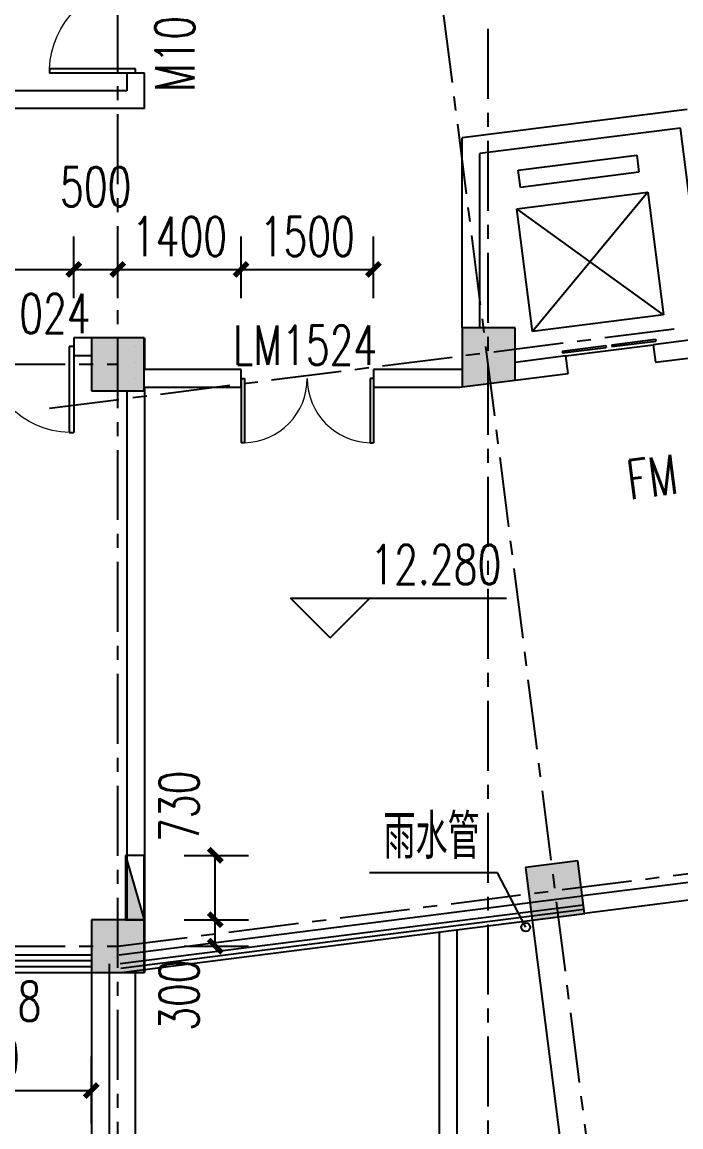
# Model space of a CAD drawing. Header units: millimetres. Extents: x -1048436 to -185795, y -983427 to 400387.
# Drawn here: x -699698 to -692224, y -1667 to 10863 of the extents above; entities that cross this region are included whole.
import ezdxf

# ---------------------------------------------------------------- set-up
doc = ezdxf.new("R2010")
doc.units = ezdxf.units.MM
doc.header["$LTSCALE"] = 500
doc.linetypes.add('一层轴网$0$CENTER', pattern=[50.8, 31.75, -6.35, 6.35, -6.35])
for name, color, linetype in [('COLUMN', 254, 'Continuous'), ('DIM_LEAD', 3, 'Continuous'), ('EVTR', 2, 'Continuous'), ('P-消火栓-VPIPE', 1, 'Continuous'), ('PUB_DIM', 3, 'Continuous'), ('PUB_HATCH', 8, 'Continuous'), ('PUB_TEXT', 7, 'Continuous'), ('WINDOW', 4, 'Continuous'), ('WINDOW_TEXT', 7, 'Continuous'), ('一层轴网$0$建-轴线', 1, '一层轴网$0$CENTER'), ('建-墙', 254, 'Continuous'), ('建-屋面-排水沟落水口', 175, 'Continuous'), ('建-文字', 4, 'Continuous'), ('建-楼梯-扶手栏杆', 3, 'Continuous'), ('建-符号', 13, 'Continuous'), ('建-符号-门编号', 13, 'Continuous'), ('建-门扇', 32, 'Continuous')]:
    doc.layers.add(name, color=color, linetype=linetype)
doc.styles.add('_TCH_DIM', font='SIMPLEX', dxfattribs={"bigfont": 'GBCBIG'})
doc.styles.add('_TCH_DIM_T3', font='SIMPLEX', dxfattribs={"width": 0.705882, "bigfont": 'GBCBIG'})
doc.styles.add('_TCH_WINDOW', font='SIMPLEX', dxfattribs={"height": 3.5, "bigfont": 'GBCBIG'})
doc.dimstyles.new('_TCH_ARCH&&150', dxfattribs={"dimtxt": 446.25, "dimasz": 150, "dimexe": 375, "dimexo": 450, "dimgap": 150, "dimtad": 1, "dimdec": 0, "dimzin": 0, "dimdsep": 46, "dimtxsty": '_TCH_DIM_T3', "dimblk": 'ARCHTICK', "dimcen": 0.09, "dimclrt": 7, "dimazin": 2, "dimtfac": 1, "dimtdec": 0, "dimtix": 1, "dimtmove": 2, "dimatfit": 3, "dimldrblk": 'ARCHTICK', "dimfxl": 1, "dimtolj": 1, "dimtzin": 0, "dimarcsym": 0})

# ---------------------------------------------------------------- blocks, each defined once
blk = doc.blocks.new('PA-X单栓')
blk.add_line((-161.6, 56.7), (325, 200))
blk.add_lwpolyline([(-161.6, 56.7), (325, 56.7), (325, 200), (-161.6, 200)], close=True)
blk.add_solid([(325, 56.7), (325, 200), (-161.6, 56.7)])
blk = doc.blocks.new('消防栓')
at = {"layer": 'P-消火栓-VPIPE', "linetype": 'ByBlock', "xscale": 1.5, "yscale": 1.5, "zscale": 1.5, "rotation": 270}
blk.add_blockref('PA-X单栓', (-747463, -432860), dxfattribs=at)
blk = doc.blocks.new('gdsfgfdh')
blk.add_blockref('消防栓', (48851, 434030))
blk = doc.blocks.new('A$C1A8E3B15')
at = {"layer": 'DIM_LEAD'}
for p, q in [((59206, -18967), (57756, -18967)), ((59528, -19584), (59206, -18967))]:
    blk.add_line(p, q, dxfattribs=at)
at = {"layer": '建-屋面-排水沟落水口'}
blk.add_circle((59528, -19584), 50, dxfattribs=at)
at = {"layer": 'PUB_TEXT', "style": '_TCH_DIM'}
blk.add_text('雨水管', height=506.4, dxfattribs=at).set_placement((57913, -18810))
blk = doc.blocks.new('A$C2C8523F8')
at = {"layer": '一层轴网$0$建-轴线', "ltscale": 0.05}
for p, q in [((65115, 18116.1), (56955.6, 82276.4)), ((58950, 55616.6), (58950, 82276.4)), ((53975.4, 66077.3), (70938.8, 68234.6)), ((11450, 66576.4), (54751.3, 66576.4)), ((54751.3, 59976.4), (71714.7, 62133.7)), ((11450, 59976.4), (54751.3, 59976.4))]:
    blk.add_line(p, q, dxfattribs=at)
blk.add_lwpolyline([(54750, -2500), (54750, 82276.4)], dxfattribs=at)
blk = doc.blocks.new('_ArchTick')
at = {"color": 0, "linetype": 'ByBlock', "const_width": 0.4}
blk.add_lwpolyline([(-0.5, -0.5), (0.5, 0.5)], dxfattribs=at)
blk = doc.blocks.new('*D1106')
at = {"layer": 'Defpoints', "color": 0, "transparency": 16777216}
for p in [(-698311, 682), (-697506, 682), (-698311, 382)]:
    blk.add_point(p, dxfattribs=at)
at = {"layer": 'PUB_DIM', "color": 0, "lineweight": -2, "transparency": 16777216}
for p, q in [((-697861, 682), (-697131, 682)), ((-697506, 382), (-697506, 682)), ((-697861, 382), (-697131, 382))]:
    blk.add_line(p, q, dxfattribs=at)
at = {"layer": 'PUB_DIM', "color": 0, "lineweight": -2, "transparency": 16777216, "xscale": 150, "yscale": 150, "zscale": 150}
for p, rotation in [((-697506, 682), 90), ((-697506, 382), 270)]:
    blk.add_blockref('_ArchTick', p, dxfattribs=dict(at, rotation=rotation))
at = {"layer": 'PUB_DIM', "color": 7, "transparency": 16777216, "insert": (-697918, -173), "char_height": 446.2, "attachment_point": 5, "rotation": 90, "style": '_TCH_DIM_T3'}
blk.add_mtext('\\A1;300', dxfattribs=at)
blk = doc.blocks.new('*D1107')
at = {"layer": 'Defpoints', "color": 0, "transparency": 16777216}
for p in [(-698311, 1412), (-697506, 1412), (-698311, 682)]:
    blk.add_point(p, dxfattribs=at)
at = {"layer": 'PUB_DIM', "color": 0, "lineweight": -2, "transparency": 16777216}
for p, q in [((-697861, 1412), (-697131, 1412)), ((-697506, 682), (-697506, 1412)), ((-697861, 682), (-697131, 682))]:
    blk.add_line(p, q, dxfattribs=at)
at = {"layer": 'PUB_DIM', "color": 0, "lineweight": -2, "transparency": 16777216, "xscale": 150, "yscale": 150, "zscale": 150}
for p, rotation in [((-697506, 1412), 90), ((-697506, 682), 270)]:
    blk.add_blockref('_ArchTick', p, dxfattribs=dict(at, rotation=rotation))
at = {"layer": 'PUB_DIM', "color": 7, "transparency": 16777216, "insert": (-697918, 1967), "char_height": 446.2, "attachment_point": 5, "rotation": 90, "style": '_TCH_DIM_T3'}
blk.add_mtext('\\A1;730', dxfattribs=at)
blk = doc.blocks.new('*D1151')
at = {"layer": 'Defpoints', "color": 0, "transparency": 16777216}
for p in [(-699113, 8058), (-700113, 7282), (-699113, 7282)]:
    blk.add_point(p, dxfattribs=at)
at = {"layer": 'PUB_DIM', "color": 0, "lineweight": -2, "transparency": 16777216}
for p, q in [((-700113, 7732), (-700113, 8433)), ((-699113, 7732), (-699113, 8433)), ((-700113, 8058), (-699113, 8058))]:
    blk.add_line(p, q, dxfattribs=at)
at = {"layer": 'PUB_DIM', "color": 0, "lineweight": -2, "transparency": 16777216, "xscale": 150, "yscale": 150, "zscale": 150, "rotation": 180}
blk.add_blockref('_ArchTick', (-700113, 8058), dxfattribs=at)
at = {"layer": 'PUB_DIM', "color": 0, "lineweight": -2, "transparency": 16777216, "xscale": 150, "yscale": 150, "zscale": 150}
blk.add_blockref('_ArchTick', (-699113, 8058), dxfattribs=at)
at = {"layer": 'PUB_DIM', "color": 7, "transparency": 16777216, "insert": (-700788, 8470), "char_height": 446.2, "attachment_point": 5, "style": '_TCH_DIM_T3'}
blk.add_mtext('\\A1;1000', dxfattribs=at)
blk = doc.blocks.new('*D1152')
at = {"layer": 'Defpoints', "color": 0, "transparency": 16777216}
for p in [(-698613, 8058), (-699113, 7282), (-698613, 7282)]:
    blk.add_point(p, dxfattribs=at)
at = {"layer": 'PUB_DIM', "color": 0, "lineweight": -2, "transparency": 16777216}
for p, q in [((-699113, 7732), (-699113, 8433)), ((-698613, 7732), (-698613, 8433)), ((-699113, 8058), (-698613, 8058))]:
    blk.add_line(p, q, dxfattribs=at)
at = {"layer": 'PUB_DIM', "color": 0, "lineweight": -2, "transparency": 16777216, "xscale": 150, "yscale": 150, "zscale": 150, "rotation": 180}
blk.add_blockref('_ArchTick', (-699113, 8058), dxfattribs=at)
at = {"layer": 'PUB_DIM', "color": 0, "lineweight": -2, "transparency": 16777216, "xscale": 150, "yscale": 150, "zscale": 150}
blk.add_blockref('_ArchTick', (-698613, 8058), dxfattribs=at)
at = {"layer": 'PUB_DIM', "color": 7, "transparency": 16777216, "insert": (-698863, 8995), "char_height": 446.2, "attachment_point": 5, "style": '_TCH_DIM_T3'}
blk.add_mtext('\\A1;500', dxfattribs=at)
blk = doc.blocks.new('*D1153')
at = {"layer": 'Defpoints', "color": 0, "transparency": 16777216}
for p in [(-697213, 8058), (-698613, 7282), (-697213, 7282)]:
    blk.add_point(p, dxfattribs=at)
at = {"layer": 'PUB_DIM', "color": 0, "lineweight": -2, "transparency": 16777216}
for p, q in [((-698613, 7732), (-698613, 8433)), ((-697213, 7732), (-697213, 8433)), ((-698613, 8058), (-697213, 8058))]:
    blk.add_line(p, q, dxfattribs=at)
at = {"layer": 'PUB_DIM', "color": 0, "lineweight": -2, "transparency": 16777216, "xscale": 150, "yscale": 150, "zscale": 150, "rotation": 180}
blk.add_blockref('_ArchTick', (-698613, 8058), dxfattribs=at)
at = {"layer": 'PUB_DIM', "color": 0, "lineweight": -2, "transparency": 16777216, "xscale": 150, "yscale": 150, "zscale": 150}
blk.add_blockref('_ArchTick', (-697213, 8058), dxfattribs=at)
at = {"layer": 'PUB_DIM', "color": 7, "transparency": 16777216, "insert": (-697913, 8431), "char_height": 446.2, "attachment_point": 5, "style": '_TCH_DIM_T3'}
blk.add_mtext('\\A1;1400', dxfattribs=at)
blk = doc.blocks.new('*D1154')
at = {"layer": 'Defpoints', "color": 0, "transparency": 16777216}
for p in [(-695713, 8058), (-697213, 7282), (-695713, 7282)]:
    blk.add_point(p, dxfattribs=at)
at = {"layer": 'PUB_DIM', "color": 0, "lineweight": -2, "transparency": 16777216}
for p, q in [((-697213, 7732), (-697213, 8433)), ((-695713, 7732), (-695713, 8433)), ((-697213, 8058), (-695713, 8058))]:
    blk.add_line(p, q, dxfattribs=at)
at = {"layer": 'PUB_DIM', "color": 0, "lineweight": -2, "transparency": 16777216, "xscale": 150, "yscale": 150, "zscale": 150, "rotation": 180}
blk.add_blockref('_ArchTick', (-697213, 8058), dxfattribs=at)
at = {"layer": 'PUB_DIM', "color": 0, "lineweight": -2, "transparency": 16777216, "xscale": 150, "yscale": 150, "zscale": 150}
blk.add_blockref('_ArchTick', (-695713, 8058), dxfattribs=at)
at = {"layer": 'PUB_DIM', "color": 7, "transparency": 16777216, "insert": (-696463, 8431), "char_height": 446.2, "attachment_point": 5, "style": '_TCH_DIM_T3'}
blk.add_mtext('\\A1;1500', dxfattribs=at)
blk = doc.blocks.new('*D1203')
at = {"layer": 'Defpoints', "color": 0, "transparency": 16777216}
for p in [(-701613, -419), (-698913, -419), (-698913, -1255)]:
    blk.add_point(p, dxfattribs=at)
at = {"layer": 'PUB_DIM', "color": 0, "lineweight": -2, "transparency": 16777216}
for p, q in [((-701613, -869), (-701613, -1630)), ((-698913, -869), (-698913, -1630)), ((-701613, -1255), (-698913, -1255))]:
    blk.add_line(p, q, dxfattribs=at)
at = {"layer": 'PUB_DIM', "color": 0, "lineweight": -2, "transparency": 16777216, "xscale": 150, "yscale": 150, "zscale": 150, "rotation": 180}
blk.add_blockref('_ArchTick', (-701613, -1255), dxfattribs=at)
at = {"layer": 'PUB_DIM', "color": 0, "lineweight": -2, "transparency": 16777216, "xscale": 150, "yscale": 150, "zscale": 150}
blk.add_blockref('_ArchTick', (-698913, -1255), dxfattribs=at)
at = {"layer": 'PUB_DIM', "color": 7, "transparency": 16777216, "insert": (-700263, -882), "char_height": 446.2, "attachment_point": 5, "style": '_TCH_DIM_T3'}
blk.add_mtext('\\A1;2700', dxfattribs=at)
blk = doc.blocks.new('$DorLib2D$00000002')
for p, q in [((-0.5, 0), (-0.5, 0.4875)), ((-0.475, 0.4875), (-0.5, 0.4875)), ((-0.475, 0), (-0.475, 0.4875)), ((0.475, 0), (0.475, 0.4875)), ((0.475, 0.4875), (0.5, 0.4875)), ((0.5, 0), (0.5, 0.4875)), ((-0.5, 0), (-0.475, 0)), ((0.5, 0), (0.475, 0))]:
    blk.add_line(p, q)
at = {"lineweight": 13}
for centre, start, end in [((-0.4875, 0), 0, 88.53072), ((0.4875, 0), 91.46928, 180)]:
    blk.add_arc(centre, 0.4875, start, end, dxfattribs=at)
blk = doc.blocks.new('$DorLib2D$00000001')
for p, q in [((0.45, 0.975), (0.5, 0.975)), ((0.45, 0), (0.45, 0.975)), ((0.5, 0), (0.5, 0.975)), ((0.5, 0), (0.45, 0))]:
    blk.add_line(p, q)
at = {"lineweight": 13}
blk.add_arc((0.475, 0), 0.975, 91.4693, 180, dxfattribs=at)
blk = doc.blocks.new('$DORLIB2D$00000127')
at = {"color": 0}
for points in [[(-0.533, 0.795), (-0.533, 0.69)], [(-0.033, 0.795), (-0.533, 0.795)], [(-0.033, 0.795), (-0.033, 0.69)], [(0.533, 0.795), (0.033, 0.795)], [(0.033, 0.795), (0.033, 0.69)], [(0.533, 0.795), (0.533, 0.69)], [(-0.033, 0.69), (-0.533, 0.69)], [(0.533, 0.69), (0.033, 0.69)], [(0.5, 0.5), (-0.5, 0.5)]]:
    blk.add_lwpolyline(points, dxfattribs=at)
blk = doc.blocks.new('$TCHSYS$WIN2D')
for p, q in [((-0.5, 0.5), (0.5, 0.5)), ((-0.5, 0.5), (-0.5, -0.5)), ((0.5, 0.5), (0.5, -0.5)), ((0.5, 0.1667), (-0.5, 0.1667)), ((0.5, -0.1667), (-0.5, -0.1667)), ((-0.5, -0.5), (0.5, -0.5))]:
    blk.add_line(p, q)

msp = doc.modelspace()

# ---------------------------------------------------------------- hatches: boundary and pattern name
at = {"layer": 'PUB_HATCH'}
for points in [[(-694705.6, 7395.8), (-694705.6, 6725.8), (-694105.6, 6802.1), (-694105.6, 7395.8)], [(-698912.7, 7282.4), (-698912.7, 6682.4), (-698312.7, 6682.4), (-698312.7, 7282.4)], [(-693988.1, 1272.8), (-693912.4, 677.6), (-693317.2, 753.3), (-693392.9, 1348.5)], [(-698912.7, 682.4), (-698912.7, 82.4), (-698312.7, 82.4), (-698312.7, 682.4)]]:
    msp.add_hatch(color=256, dxfattribs=at).paths.add_polyline_path(points)

# ---------------------------------------------------------------- linework, layer by layer
for p, q in [((-694961.7, -12661.3), (-694962.1, 541.5)), ((-694760.9, -39494), (-694762.1, 568.9)), ((-698911.8, 182.5), (-698911.8, -39493.6)), ((-698711.8, 182.5), (-698711.8, -13138.2))]:
    msp.add_line(p, q)
at = {"linetype": 'Continuous', "ltscale": 10000}
msp.add_lwpolyline([(-693911.1, 677.7), (-692397.2, -11226.4), (-682278.7, -9939.6), (-684549.3, 7916.6)], dxfattribs=at)
at = {"layer": 'COLUMN'}
for p, q in [((-694705.6, 7395.8), (-694705.6, 6725.8)), ((-694105.6, 7395.8), (-694705.6, 7395.8)), ((-694105.6, 6802.1), (-694105.6, 7395.8)), ((-698912.7, 7282.4), (-698912.7, 6682.4)), ((-698312.7, 7282.4), (-698912.7, 7282.4)), ((-698312.7, 6682.4), (-698312.7, 7282.4)), ((-694705.6, 6725.8), (-694105.6, 6802.1)), ((-698912.7, 6682.4), (-698312.7, 6682.4)), ((-693392.9, 1348.5), (-693988.1, 1272.8)), ((-693988.1, 1272.8), (-693912.4, 677.6)), ((-693317.2, 753.3), (-693392.9, 1348.5)), ((-693912.4, 677.6), (-693317.2, 753.3)), ((-698912.7, 682.4), (-698912.7, 82.4)), ((-698312.7, 682.4), (-698912.7, 682.4)), ((-698312.7, 82.4), (-698312.7, 682.4)), ((-698912.7, 82.4), (-698312.7, 82.4))]:
    msp.add_line(p, q, dxfattribs=at)
at = {"layer": 'EVTR'}
for p, q in [((-694070.3, 9183.6), (-692725.4, 9354.7)), ((-692725.4, 9354.7), (-692700.6, 9159.8)), ((-694045.5, 8988.7), (-694070.3, 9183.6)), ((-692700.6, 9159.8), (-694045.5, 8988.7)), ((-694086.2, 8744.2), (-692598.2, 8933.4)), ((-692598.2, 8933.4), (-693909.6, 7355.3)), ((-692598.2, 8933.4), (-692421.5, 7544.6)), ((-693909.6, 7355.3), (-694086.2, 8744.2)), ((-692421.5, 7544.6), (-694086.2, 8744.2)), ((-692421.5, 7544.6), (-693909.6, 7355.3))]:
    msp.add_line(p, q, dxfattribs=at)
at = {"layer": '建-墙'}
for p, q in [((-698311.1, 10282.5), (-698511.1, 10282.5)), ((-698511.1, 10282.5), (-698511.1, 10082.5)), ((-698311.1, 9882.5), (-698311.1, 10282.5)), ((-698511.1, 10082.5), (-704861.4, 10082.5)), ((-698311.1, 9882.5), (-704961.4, 9882.5)), ((-692155, 9872.7), (-694705.6, 9548.4)), ((-692229, 9661.7), (-694505.6, 9372.2)), ((-691926.7, 7280.8), (-692229, 9661.7)), ((-694705.6, 7395.8), (-694705.6, 9548.4)), ((-694505.6, 7395.8), (-694505.6, 9372.2)), ((-698411.1, 7282.5), (-699112.7, 7282.5)), ((-699112.7, 7282.5), (-699112.7, 7082.5)), ((-698311.1, 7282.5), (-698311.1, 6922.4)), ((-691926.7, 7280.8), (-692538.2, 7203.1)), ((-698411.1, 7182.5), (-698411.1, 7182.5)), ((-692538.2, 7203.1), (-692513, 7004.7)), ((-699112.7, 7082.5), (-698912.7, 7082.5)), ((-693530.2, 7076.9), (-694105.6, 7003.8)), ((-693505, 6878.5), (-693530.2, 7076.9)), ((-692513, 7004.7), (-691802.2, 7095.1)), ((-698411.1, 7002.4), (-698411.1, 7002.4)), ((-697213.1, 6922.4), (-698312.7, 6922.4)), ((-697213.1, 6722.4), (-697213.1, 6922.4)), ((-694705.6, 6922.4), (-695713.1, 6922.4)), ((-695713.1, 6922.4), (-695713.1, 6722.4)), ((-698411.1, 6822.4), (-698411.1, 6822.4)), ((-694105.6, 6802.1), (-693505, 6878.5)), ((-698511.1, 6682.4), (-698511.1, 682.4)), ((-698311.1, 6722.4), (-697213.1, 6722.4)), ((-698311.1, 6722.4), (-698311.1, 82.5)), ((-695713.1, 6722.4), (-694732.4, 6722.4)), ((-694732.4, 6722.4), (-694705.6, 6725.8)), ((-689175.9, 1481.5), (-693342.4, 951.7)), ((-689150.7, 1283.1), (-693317.2, 753.3)), ((-698312.7, 82.5), (-698311.1, 82.5))]:
    msp.add_line(p, q, dxfattribs=at)
at = {"layer": '建-墙', "linetype": 'Continuous', "ltscale": 10000}
for points in [[(-698598.8, 283.2), (-693341.1, 951.8)], [(-698573.5, 84.8), (-693315.9, 753.4)]]:
    msp.add_lwpolyline(points, dxfattribs=at)
at = {"layer": '建-屋面-排水沟落水口'}
msp.add_line((-698411.8, -13138.2), (-698411.8, 82.4), dxfattribs=at)
at = {"layer": '建-楼梯-扶手栏杆'}
for points in [[(-698586.1, 184), (-693328.5, 852.6)], [(-698579.8, 134.4), (-693322.2, 803)]]:
    msp.add_lwpolyline(points, dxfattribs=at)
at = {"layer": '建-符号'}
for p, q in [((-696202.6, 3878.9), (-696652.6, 4328.9)), ((-696652.6, 4328.9), (-694201.6, 4328.9)), ((-696202.6, 3878.9), (-695752.6, 4328.9))]:
    msp.add_line(p, q, dxfattribs=at)

# ---------------------------------------------------------------- block references
for name, p in [('A$C2C8523F8', (-753362.7, -59594)), ('A$C1A8E3B15', (-753512.7, 20182.4)), ('gdsfgfdh', (0, 0))]:
    msp.add_blockref(name, p)
at = {"layer": 'WINDOW', "xscale": 1000, "yscale": -200, "zscale": 1000, "rotation": 187.2475261777226}
msp.add_blockref('$DORLIB2D$00000127', (-693021.6, 7040.8), dxfattribs=at)
at = {"layer": 'WINDOW'}
ref = msp.add_blockref('$TCHSYS$WIN2D', (-700262.7, 182.5), dxfattribs=dict(at, xscale=-2700, yscale=-200, zscale=-2700, rotation=180))
ref.add_attrib('A', 'LC2718', (-701072.7, -465.7), dxfattribs={"layer": 'WINDOW_TEXT', "height": 446.25, "style": '_TCH_WINDOW', "width": 0.705882})
at = {"layer": '建-门扇'}
ref = msp.add_blockref('$DorLib2D$00000001', (-698411.1, 10782.5), dxfattribs=dict(at, xscale=1000, yscale=-1000, zscale=200, rotation=270))
ref.add_attrib('A', 'M1024', (-697742.3, 10070), dxfattribs={"layer": '建-符号-门编号', "height": 446.25, "rotation": 90, "style": '_TCH_WINDOW', "width": 0.705882})
ref = msp.add_blockref('$DorLib2D$00000001', (-699612.7, 7182.5), dxfattribs=dict(at, xscale=-1000, yscale=1000, zscale=200, rotation=180))
ref.add_attrib('A', 'M1024', (-700325.2, 7334.3), dxfattribs={"layer": '建-符号-门编号', "height": 446.25, "style": '_TCH_WINDOW', "width": 0.705882})
ref = msp.add_blockref('$DorLib2D$00000002', (-696463.1, 6822.4), dxfattribs=dict(at, xscale=1500, yscale=1500, zscale=200, rotation=180))
ref.add_attrib('A', 'LM1524', (-697303.1, 6974.3), dxfattribs={"layer": '建-符号-门编号', "height": 446.25, "style": '_TCH_WINDOW', "width": 0.705882})

# ---------------------------------------------------------------- texts
at = {"layer": '建-文字', "style": '_TCH_DIM', "width": 0.705882}
msp.add_text('12.280', height=446.25, dxfattribs=at).set_placement((-695746.6, 4486.4))
at = {"layer": '建-符号-门编号', "style": '_TCH_WINDOW', "width": 0.705882}
msp.add_text('FM', height=446.25, rotation=7.24753, dxfattribs=at).set_placement((-692803.6, 5446.2))

# ---------------------------------------------------------------- dimensions: what is measured, and where the dimension line sits
at = {"layer": 'PUB_DIM'}
for base, p1, p2, angle, picture, middle in [((-698612.7, 8058), (-699112.7, 7282.5), (-698612.7, 7282.5), 0, '*D1152', (-698862.7, 8995.5)), ((-699112.7, 8058), (-700112.7, 7282.5), (-699112.7, 7282.5), 0, '*D1151', (-700787.7, 8470.5)), ((-697506, 1412.4), (-698311.4, 682.4), (-698311.4, 1412.4), 90, '*D1107', (-697918.5, 1967.4)), ((-697506, 682.4), (-698311.4, 382.4), (-698311.4, 682.4), 90, '*D1106', (-697918.5, -172.6))]:
    dim = msp.add_linear_dim(base=base, p1=p1, p2=p2, angle=angle, dimstyle='_TCH_ARCH&&150', dxfattribs=at)
    dim.commit()
    dim.dimension.update_dxf_attribs({"geometry": picture, "text_midpoint": middle, "dimtype": 129})
for p1, p2, distance, picture, middle in [((-698612.7, 7282.5), (-697213.1, 7282.5), 775.5, '*D1153', (-697912.9, 8431.1)), ((-697213.1, 7282.5), (-695713.1, 7282.5), 775.5, '*D1154', (-696463.1, 8431.1)), ((-701612.7, -419), (-698912.7, -419), -836.5, '*D1203', (-700262.7, -882.3))]:
    dim = msp.add_aligned_dim(p1=p1, p2=p2, distance=distance, dimstyle='_TCH_ARCH&&150', dxfattribs=at)
    dim.commit()
    dim.dimension.update_dxf_attribs({"geometry": picture, "text_midpoint": middle})

doc.saveas('drawing.dxf')
